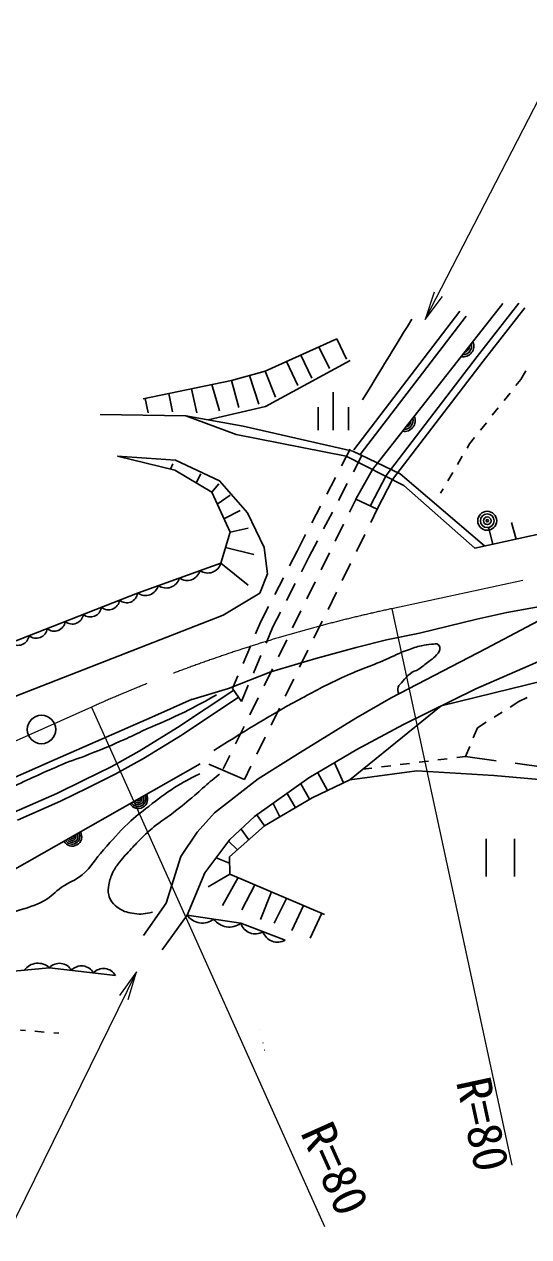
# Model space of a CAD drawing. Units: millimetres, scale not verified. Extents: x 40000 to 680000, y 20000 to 380000.
# Drawn here: x 375613 to 402192, y 260754 to 324660 of the extents above; entities that cross this region are included whole.
import ezdxf
from ezdxf.enums import TextEntityAlignment as Align

# ---------------------------------------------------------------- set-up
doc = ezdxf.new("R2010")
doc.units = ezdxf.units.MM
doc.header["$LTSCALE"] = 1000
doc.linetypes.add('CHAIN', pattern=[18.5, 12, -1.5, 3.5, -1.5])
for name, color, linetype, lineweight in [('M-BGD', 7, 'Continuous', 25), ('M-BMK', 2, 'CHAIN', 13), ('M-BMK-SRVR', 3, 'Continuous', 25), ('M-STR-HTXT', 7, 'Continuous', 13)]:
    doc.layers.add(name, color=color, linetype=linetype, lineweight=lineweight)
doc.styles.add('ＭＳ ゴシック', font='')
doc.styles.get('ＭＳ ゴシック').set_extended_font_data('MS Gothic')

# ---------------------------------------------------------------- blocks, each defined once
blk = doc.blocks.new('open_arrow')
at = {"color": 0, "linetype": 'Continuous', "lineweight": -2}
blk.add_lwpolyline([(7.5, 1.25), (0, 0), (7.5, -1.25)], dxfattribs=at)

msp = doc.modelspace()

# ---------------------------------------------------------------- linework, layer by layer
at = {"layer": 'M-BGD'}
for p, q in [((398569, 309530), (392982, 302230)), ((398892, 309283), (393305, 301983)), ((392082, 308081), (392591, 307004)), ((391141, 307656), (391701, 306514)), ((389430, 306882), (390018, 305624)), ((390190, 307226), (390769, 306011)), ((387480, 306146), (387966, 304642)), ((388298, 306370), (388857, 305013)), ((401779, 305939), (402031, 306397)), ((385488, 305671), (385900, 304292)), ((386536, 305888), (386921, 304455)), ((401518, 305612), (401779, 305939)), ((381979, 304943), (382134, 304179)), ((383226, 305202), (383421, 304236)), ((384429, 305451), (384714, 304178)), ((391889, 305271), (391889, 303271)), ((400894, 304830), (401206, 305221)), ((391089, 304471), (391089, 303271)), ((392689, 304471), (392689, 303271)), ((400271, 304048), (400583, 304439)), ((399647, 303267), (399959, 303657)), ((398944, 302325), (399075, 302549)), ((399075, 302549), (399336, 302876)), ((392785, 302259), (392334, 301394)), ((393406, 301935), (392955, 301071)), ((398439, 301462), (398692, 301893)), ((383324, 301218), (383441, 301495)), ((397934, 300598), (398187, 301030)), ((384677, 300485), (384924, 300960)), ((385489, 300000), (385873, 300430)), ((392010, 300774), (391548, 299887)), ((392631, 300451), (392169, 299564)), ((385785, 299358), (386468, 299838)), ((397551, 299943), (397682, 300167)), ((391224, 299266), (390761, 298380)), ((393094, 299653), (392748, 298949)), ((394211, 299104), (393080, 299626)), ((394211, 299104), (393865, 298400)), ((386135, 298597), (386996, 299035)), ((391845, 298944), (391382, 298057)), ((386461, 297892), (387417, 298106)), ((392439, 298320), (391998, 297423)), ((400304, 297261), (400075, 298149)), ((401524, 297527), (401275, 298406)), ((390437, 297759), (389986, 296895)), ((391058, 297437), (390608, 296573)), ((393556, 297771), (393115, 296874)), ((386217, 297075), (387711, 296712)), ((389986, 296895), (389583, 296109)), ((390608, 296573), (390211, 295800)), ((391689, 296794), (391248, 295897)), ((385973, 296258), (387406, 295093)), ((392806, 296246), (392366, 295348)), ((389263, 295487), (388807, 294597)), ((390940, 295269), (390499, 294371)), ((389891, 295177), (389435, 294288)), ((392057, 294720), (391616, 293822)), ((388487, 293974), (388084, 293189)), ((389115, 293665), (388718, 292892)), ((390190, 293743), (389749, 292845)), ((388084, 293189), (387803, 292527)), ((388718, 292892), (388353, 292031)), ((391307, 293194), (390866, 292296)), ((389441, 292217), (389000, 291319)), ((387530, 291882), (387139, 290962)), ((390558, 291668), (390117, 290771)), ((388080, 291386), (387689, 290466)), ((386866, 290317), (386585, 289656)), ((388691, 290691), (388250, 289794)), ((389808, 290142), (389367, 289245)), ((386585, 289656), (387050, 288960)), ((387416, 289821), (387050, 288960)), ((387941, 289165), (387501, 288268)), ((401207, 288673), (401664, 288963)), ((401664, 288963), (402111, 289184)), ((389059, 288617), (388618, 287719)), ((400363, 288136), (400785, 288404)), ((387192, 287640), (386751, 286742)), ((399271, 287054), (399485, 287577)), ((399485, 287577), (399941, 287868)), ((388309, 287091), (387868, 286193)), ((398867, 286069), (399081, 286592)), ((374876, 279984), (384879, 285687)), ((385345, 285666), (387213, 284860)), ((386442, 286114), (386096, 285409)), ((392437, 284677), (391959, 285739)), ((395418, 285637), (395914, 285699)), ((396410, 285761), (396907, 285823)), ((397403, 285885), (397899, 285947)), ((398395, 286010), (398867, 286069)), ((400482, 285845), (398867, 286069)), ((403087, 285485), (401472, 285708)), ((387559, 285565), (387213, 284860)), ((391586, 284272), (391072, 285210)), ((393458, 285391), (393930, 285450)), ((394426, 285513), (394922, 285575)), ((390644, 283809), (390185, 284633)), ((389895, 283369), (389457, 284114)), ((389084, 282892), (388725, 283594)), ((388268, 282411), (387875, 282989)), ((387441, 281677), (387035, 282235)), ((386848, 281150), (386380, 281597)), ((399942, 281735), (399942, 279735)), ((401442, 281735), (401442, 279735)), ((386429, 280440), (385725, 280722)), ((386436, 279870), (385302, 279193)), ((386878, 279681), (386052, 278220)), ((387761, 279305), (387073, 277990)), ((388638, 278930), (388051, 277475)), ((383084, 278330), (381890, 276631)), ((389436, 278590), (388788, 277289)), ((390317, 278214), (389712, 276890)), ((382882, 275874), (384189, 277703)), ((391283, 277802), (390671, 276491)), ((375675, 271628), (375412, 271650)), ((388031, 271652), (388033, 271653)), ((376671, 271543), (376173, 271585)), ((377432, 271478), (377169, 271500)), ((388188, 270970), (388193, 270971)), ((388278, 270580), (388285, 270582))]:
    msp.add_line(p, q, dxfattribs=at)
for points in [[(393080, 299626), (393965, 301193), (400832, 309946)], [(401675, 309959), (399476, 307141), (394674, 300875), (393855, 299288)], [(401990, 309713), (399792, 306896), (395013, 300660), (394211, 299104)], [(381884, 304923), (386536, 305888), (388298, 306370), (392082, 308081)], [(392777, 306941), (388319, 304520), (385306, 303805)], [(403991, 298064), (399357, 297055), (395613, 300356), (392579, 301897), (386785, 303036), (384122, 304013), (379620, 304089)], [(384122, 304013), (387142, 303484), (392923, 302167), (395421, 300965), (399862, 297165)], [(385973, 296258), (386461, 297892), (385489, 300000), (383538, 301165), (380532, 301904), (383579, 301686), (385901, 300599), (387378, 298901), (388252, 297080), (388427, 295688), (388016, 294682), (386086, 293507)], [(362177, 287496), (374914, 292057), (381586, 294675), (385973, 296258)], [(416620, 296360), (415554, 296180), (414767, 295940), (413852, 295433), (411962, 294327), (409433, 293155), (406599, 292281), (404604, 291670), (402952, 291176), (399402, 289636), (395596, 287747), (393131, 286437), (390609, 284935), (387749, 282899), (386449, 281690), (385133, 279931), (384189, 277703)], [(391437, 277736), (386436, 279870), (386425, 280774), (388268, 282411), (390780, 283889), (392771, 284835), (397581, 288732), (407534, 291182), (420618, 294300), (423338, 295194)], [(404839, 294348), (399950, 291766), (394935, 289150), (393087, 288085), (390141, 286281), (387945, 284887), (385643, 283089), (384731, 282081), (383861, 280801), (383084, 278330)], [(404839, 294348), (401035, 293650), (399463, 293296), (396433, 292573), (394698, 292215), (393092, 291810), (390970, 291226), (388608, 290521), (386372, 289658), (384387, 289060)], [(386086, 293507), (370279, 287354), (363035, 284450)], [(386646, 289564), (383690, 287587), (381670, 286348), (380190, 285529), (378760, 284827), (377331, 284122), (375076, 283124)], [(322862, 270892), (333077, 273191), (344003, 275879), (352277, 277754), (357522, 279021), (360623, 279719), (364911, 280967), (368027, 282012), (371148, 283224), (377236, 285904), (382332, 288146), (384465, 289095)], [(386896, 289190), (383933, 287208), (381897, 285959), (380399, 285130), (378959, 284423), (377522, 283715), (375255, 282711)], [(392771, 284835), (396300, 285308), (400359, 285073), (404556, 284691), (408441, 284375), (413384, 284056), (418204, 283397)], [(384189, 277703), (387020, 277275), (389361, 276385)], [(380415, 274522), (376940, 274931), (372960, 274551), (369608, 273671), (366994, 272222), (363767, 269619), (360755, 266125)]]:
    msp.add_lwpolyline(points, dxfattribs=at)
for radius in [500, 360, 200, 60]:
    msp.add_circle((400004, 298491), radius, dxfattribs=at)
for centre, radius, start, end in [((398732, 307701), 567, 259.96142, 23.81645), ((398732, 307701), 453, 267.92081, 15.85705), ((398732, 307701), 340, 283.54618, 0.23168), ((395646, 303767), 567, 259.96142, 23.81645), ((395646, 303767), 453, 267.92081, 15.85705), ((395646, 303767), 340, 283.54618, 0.23168), ((385284, 296452), 716, 235.38201, 344.29814), ((383090, 295661), 716, 235.38201, 344.29814), ((384187, 296056), 716, 235.38201, 344.29814), ((381005, 294755), 587, 230.69074, 352.16896), ((381993, 295265), 716, 235.38201, 344.29814), ((380052, 294381), 587, 230.69074, 352.16896), ((378145, 293633), 587, 230.69074, 352.16896), ((379098, 294007), 587, 230.69074, 352.16896), ((376239, 292885), 587, 230.69074, 352.16896), ((377192, 293259), 587, 230.69074, 352.16896), ((375286, 292511), 587, 230.69074, 352.16896), ((381615, 283826), 500, 209.69135, 29.69135), ((381615, 283826), 400, 209.69135, 29.69135), ((381615, 283826), 300, 209.69135, 29.69135), ((381615, 283826), 200, 209.69135, 29.69135), ((381615, 283826), 100, 209.69135, 29.69135), ((378140, 281845), 500, 209.69135, 29.69135), ((378140, 281845), 400, 209.69135, 29.69135), ((378140, 281845), 300, 209.69135, 29.69135), ((378140, 281845), 200, 209.69135, 29.69135), ((378140, 281845), 100, 209.69135, 29.69135), ((385002, 278292), 1004, 215.93363, 306.88161), ((386418, 278078), 1004, 215.93363, 306.88161), ((387784, 277523), 803, 197.96107, 300.38023), ((388955, 277078), 803, 197.96107, 300.38023), ((376333, 274280), 890, 46.97356, 143.92533), ((377470, 274449), 717, 28.83964, 137.74428), ((378629, 274313), 717, 28.83964, 137.74428), ((379787, 274176), 717, 28.83964, 137.74428)]:
    msp.add_arc(centre, radius, start, end, dxfattribs=at)
msp.add_open_spline([(393436, 304868), (394731, 306990), (394731, 306990), (396026, 309111)], degree=3, dxfattribs=at)
for points, knots in [([(385605, 286384), (387716, 287699), (388282, 288086), (390071, 289047), (390943, 289515), (391425, 289793), (392323, 290209), (393221, 290625), (393755, 290788), (394665, 291175), (395112, 291365), (395344, 291517), (395802, 291678), (396086, 291779), (396246, 291842), (396541, 291904), (396745, 291946), (396860, 291982), (397067, 291984), (397211, 291985), (397321, 292043), (397433, 291954), (397512, 291891), (397514, 291804), (397502, 291704), (397482, 291536), (397368, 291474), (397258, 291345), (397150, 291217), (397058, 291177), (396926, 291074), (396722, 290913), (396612, 290817), (396395, 290675), (396225, 290563), (396094, 290555), (395936, 290427), (395769, 290292), (395697, 290191), (395557, 290029), (395457, 289912), (395355, 289866), (395315, 289717), (395279, 289583), (395300, 289498), (395340, 289361)], [0, 0, 0, 0, 1, 1, 1, 2, 2, 2, 3, 3, 3, 4, 4, 4, 5, 5, 5, 6, 6, 6, 7, 7, 7, 8, 8, 8, 9, 9, 9, 10, 10, 10, 11, 11, 11, 12, 12, 12, 13, 13, 13, 14, 14, 14, 15, 15, 15, 15]), ([(385745, 289315), (384816, 288800), (384559, 288658), (383778, 288278), (383018, 287909), (382570, 287749), (381803, 287394), (381446, 287229), (381250, 287127), (380892, 286964), (380177, 286640), (379768, 286480), (379041, 286185), (378487, 285960), (378159, 285880), (377609, 285646), (376612, 285224), (376067, 284954), (375080, 284506), (374679, 284324), (374456, 284219), (374054, 284038), (372897, 283517), (372236, 283253), (371079, 282730), (370554, 282493), (370268, 282343), (369738, 282116), (368751, 281695), (368165, 281542), (367174, 281129), (366113, 280686), (365541, 280386), (364492, 279913), (363768, 279586), (363342, 279444), (362636, 279079), (361810, 278651), (361373, 278365), (360576, 277887), (359727, 277378), (359249, 277097), (358426, 276548), (357554, 275967), (357272, 275753), (356247, 274984)], [0, 0, 0, 0, 1, 1, 1, 2, 2, 2, 3, 3, 3, 4, 4, 4, 5, 5, 5, 6, 6, 6, 7, 7, 7, 8, 8, 8, 9, 9, 9, 10, 10, 10, 11, 11, 11, 12, 12, 12, 13, 13, 13, 14, 14, 14, 15, 15, 15, 15]), ([(384859, 285157), (384224, 284838), (384036, 284739), (383535, 284425), (382979, 284076), (382690, 283842), (382172, 283437), (381738, 283098), (381484, 282918), (381085, 282538), (380548, 282025), (380285, 281700), (379790, 281146), (379338, 280641), (379180, 280264), (378659, 279830), (378279, 279514), (377986, 279451), (377579, 279171), (377211, 278919), (377067, 278686), (376674, 278475), (376129, 278183), (375783, 278103), (375195, 277909), (374100, 277547), (373469, 277395), (372344, 277142), (371850, 277031), (371570, 276976), (371068, 276907), (370838, 276875), (370760, 276864), (370477, 276835)], [0, 0, 0, 0, 1, 1, 1, 2, 2, 2, 3, 3, 3, 4, 4, 4, 5, 5, 5, 6, 6, 6, 7, 7, 7, 8, 8, 8, 9, 9, 9, 10, 10, 10, 11, 11, 11, 11]), ([(382371, 277856), (381964, 277773), (381788, 277731), (381419, 277784), (381087, 277832), (380888, 277879), (380606, 278058), (380435, 278166), (380346, 278248), (380230, 278412), (380141, 278540), (380096, 278622), (380063, 278774), (380019, 278976), (380029, 279099), (380064, 279303), (380110, 279572), (380171, 279718), (380284, 279968), (380387, 280195), (380485, 280301), (380635, 280500), (380857, 280794), (381008, 280938), (381256, 281210), (381468, 281441), (381590, 281569), (381816, 281786), (382094, 282052), (382249, 282203), (382550, 282442), (382908, 282727), (383137, 282848), (383499, 283128), (383936, 283468), (384177, 283663), (384596, 284024), (384759, 284164), (384846, 284248), (385007, 284390), (385347, 284689), (385462, 284779), (385893, 285135)], [0, 0, 0, 0, 1, 1, 1, 2, 2, 2, 3, 3, 3, 4, 4, 4, 5, 5, 5, 6, 6, 6, 7, 7, 7, 8, 8, 8, 9, 9, 9, 10, 10, 10, 11, 11, 11, 12, 12, 12, 13, 13, 13, 14, 14, 14, 14])]:
    msp.add_open_spline(points, degree=3, knots=knots, dxfattribs=at)
at = {"layer": 'M-BMK'}
for p, q in [((401887, 295349), (394973, 293855)), ((379162, 288670), (373059, 285936))]:
    msp.add_line(p, q, dxfattribs=at)
msp.add_arc((411788, 215871), 79776, 102.16758, 114.14016, dxfattribs=at)
at = {"layer": 'M-BMK-SRVR'}
msp.add_circle((376522, 287488), 750, dxfattribs=at)
at = {"layer": 'M-STR-HTXT'}
for p, q in [((394973, 293855), (401309, 264531)), ((379162, 288670), (391426, 261292))]:
    msp.add_line(p, q, dxfattribs=at)
for points in [[(396737, 309100), (404765, 324660), (427265, 324660)], [(381519, 274710), (371250, 253829), (348750, 253829)]]:
    msp.add_lwpolyline(points, dxfattribs=at)

# ---------------------------------------------------------------- block references
at = {"layer": 'M-STR-HTXT', "xscale": 200, "yscale": 200}
for p, rotation in [((396737, 309100), 62.7), ((381519, 274710), 243.8)]:
    msp.add_blockref('open_arrow', p, dxfattribs=dict(at, rotation=rotation))

# ---------------------------------------------------------------- texts
at = {"layer": 'M-BGD', "style": 'ＭＳ ゴシック'}
for rotation, p in [(282.192, (398343, 266379)), (294.131, (390654, 263749))]:
    msp.add_text('R=80', height=1833, rotation=rotation, dxfattribs=at).set_placement(p, align=Align.BOTTOM_CENTER)

doc.saveas('drawing.dxf')
